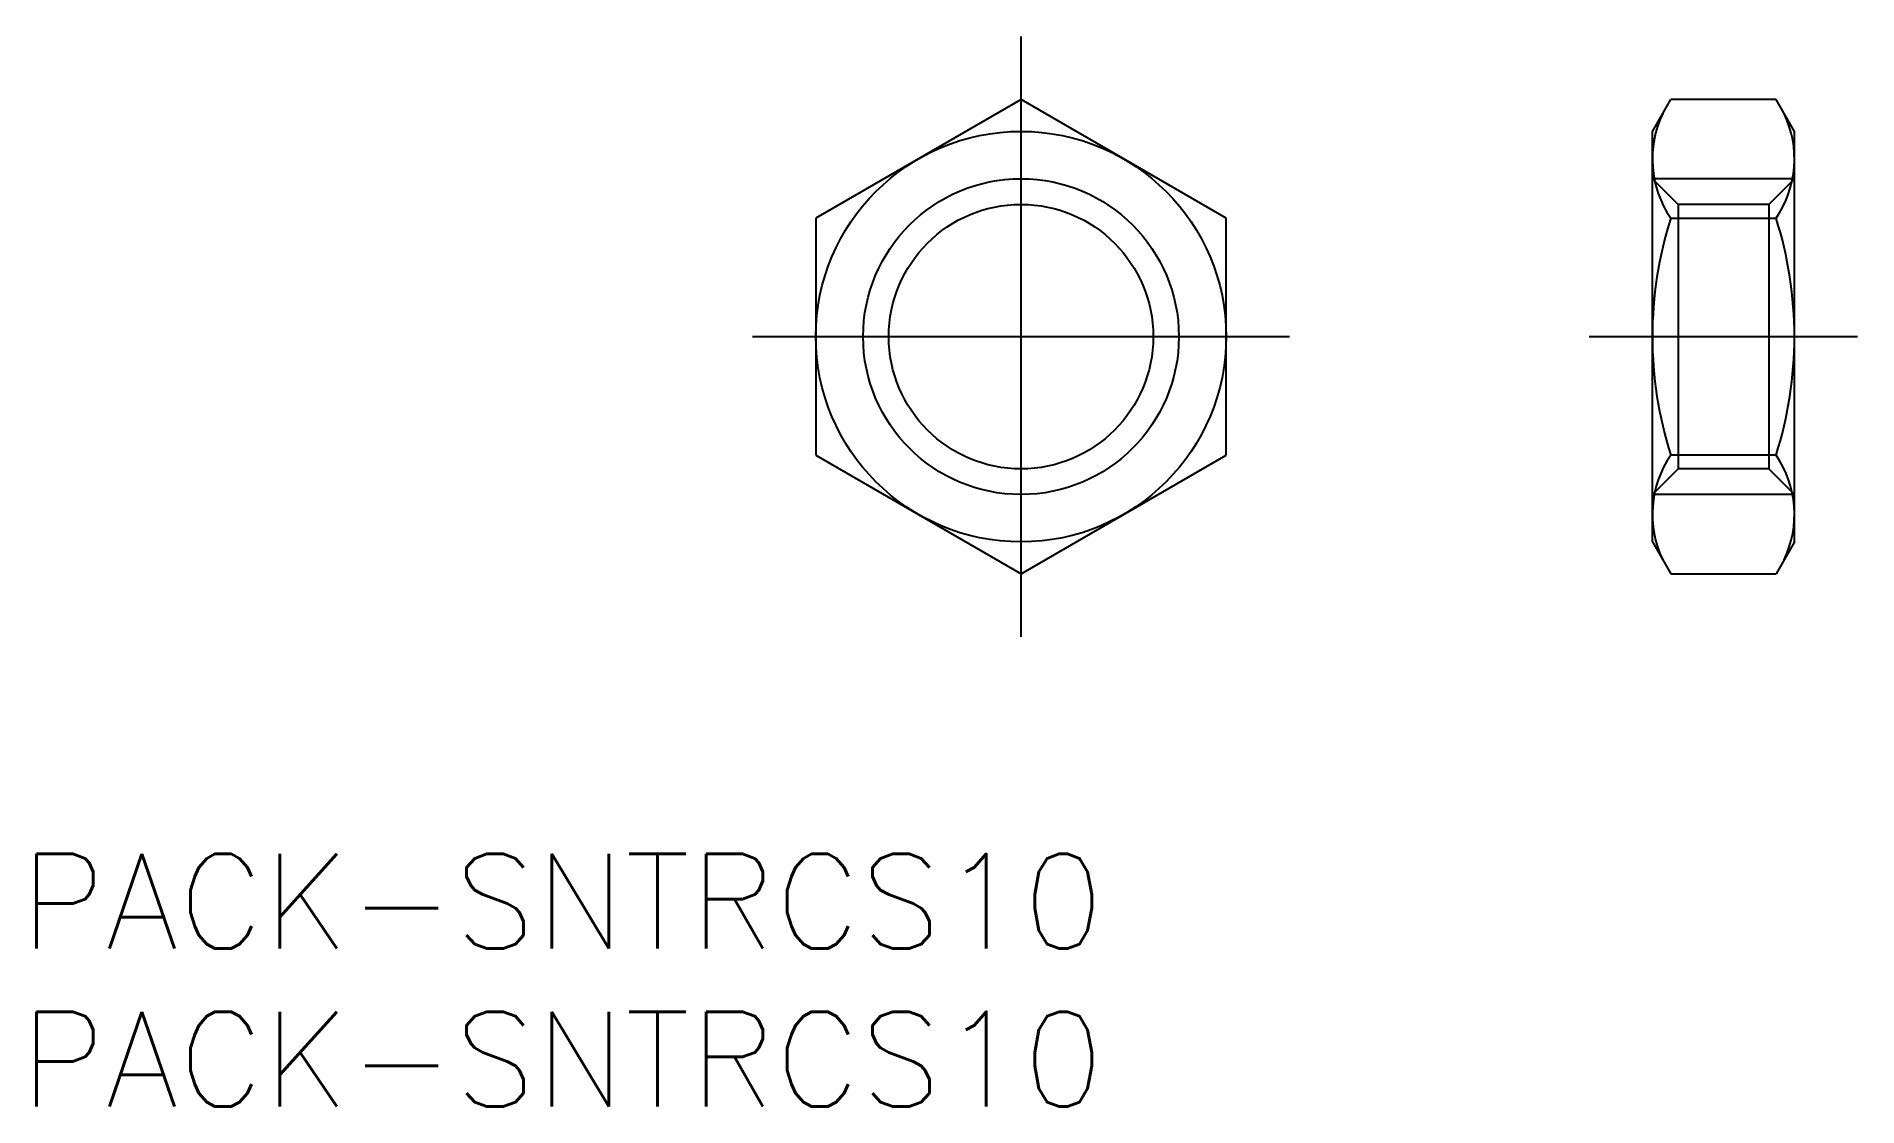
# Model space of a CAD drawing. Extents: x -31.2 to 26.5, y -24.4 to 9.5.
import ezdxf

# ---------------------------------------------------------------- set-up
doc = ezdxf.new("R2010")
doc.units = 0
doc.linetypes.add('CENTER', pattern=[50.8, 31.75, -6.35, 6.35, -6.35])
doc.linetypes.add('DASHED', pattern=[19.05, 12.7, -6.35])
doc.layers.get('0').update_dxf_attribs({"linetype": 'CONTINUOUS'})
doc.layers.add('CENTER', color=1, linetype='CENTER')
doc.styles.get("Standard").update_dxf_attribs({"font": 'txt.shx', "height": 3, "bigfont": 'bigfont.shx'})

msp = doc.modelspace()

# ---------------------------------------------------------------- linework, layer by layer
at = {"color": 7, "linetype": 'CONTINUOUS'}
for p, q in [((0, 7.506), (-6.5, 3.753)), ((6.5, 3.753), (0, 7.506)), ((20, 6.5), (20.581, 7.506)), ((23.919, 7.506), (20.581, 7.506)), ((24.5, 6.5), (23.919, 7.506)), ((20, -6.5), (20, 6.5)), ((24.5, -6.5), (24.5, 6.5)), ((-6.5, 3.753), (-6.5, -3.753)), ((6.5, -3.753), (6.5, 3.753)), ((20.581, 3.753), (23.919, 3.753)), ((-6.5, -3.753), (0, -7.506)), ((0, -7.506), (6.5, -3.753)), ((23.919, -3.753), (20.581, -3.753)), ((20, -6.5), (20.581, -7.506)), ((24.5, -6.5), (23.919, -7.506)), ((20.581, -7.506), (23.919, -7.506))]:
    msp.add_line(p, q, dxfattribs=at)
at = {"color": 3, "linetype": 'DASHED'}
for p, q in [((24.5, 5), (20, 5)), ((24.5, 5), (20, 5)), ((20, 5), (20.812, 4.188)), ((24.5, 5), (23.688, 4.188)), ((23.688, 4.188), (20.812, 4.188)), ((20.812, 4.188), (20.812, -4.188)), ((23.688, 4.188), (20.812, 4.188)), ((23.688, 4.188), (23.688, -4.188)), ((20, -5), (20.812, -4.188)), ((23.688, -4.188), (20.812, -4.188)), ((23.688, -4.188), (20.812, -4.188)), ((24.5, -5), (23.688, -4.188)), ((24.5, -5), (20, -5)), ((24.5, -5), (20, -5))]:
    msp.add_line(p, q, dxfattribs=at)
at = {"color": 7, "linetype": 'CONTINUOUS'}
for radius in [6.5, 4.188]:
    msp.add_circle((0, 0), radius, dxfattribs=at)
at = {"color": 3, "linetype": 'CONTINUOUS'}
msp.add_circle((0, 0), 5, dxfattribs=at)
at = {"color": 7, "linetype": 'CONTINUOUS'}
for centre, radius, start, end in [((23.323, 5.629), 3.323, 154.38425, 214.38425), ((21.177, 5.629), 3.323, 325.61575, 25.61575), ((32.419, 0), 12.419, 162.41205, 197.58795), ((12.081, 0), 12.419, 342.41205, 17.58795), ((23.323, -5.629), 3.323, 145.61575, 205.61575), ((21.177, -5.629), 3.323, 334.38425, 34.38425)]:
    msp.add_arc(centre, radius, start, end, dxfattribs=at)
at = {"layer": 'CENTER', "color": 1, "linetype": 'CENTER'}
for p, q in [((0, -9.506), (0, 9.506)), ((-8.5, 0), (8.5, 0)), ((18, 0), (26.5, 0))]:
    msp.add_line(p, q, dxfattribs=at)

# ---------------------------------------------------------------- texts
at = {"color": 7, "linetype": 'CONTINUOUS'}
for p in [(-31.703, -19.38), (-31.703, -24.38)]:
    msp.add_text('PACK-SNTRCS10', height=3, dxfattribs=at).set_placement(p)

doc.saveas('drawing.dxf')
